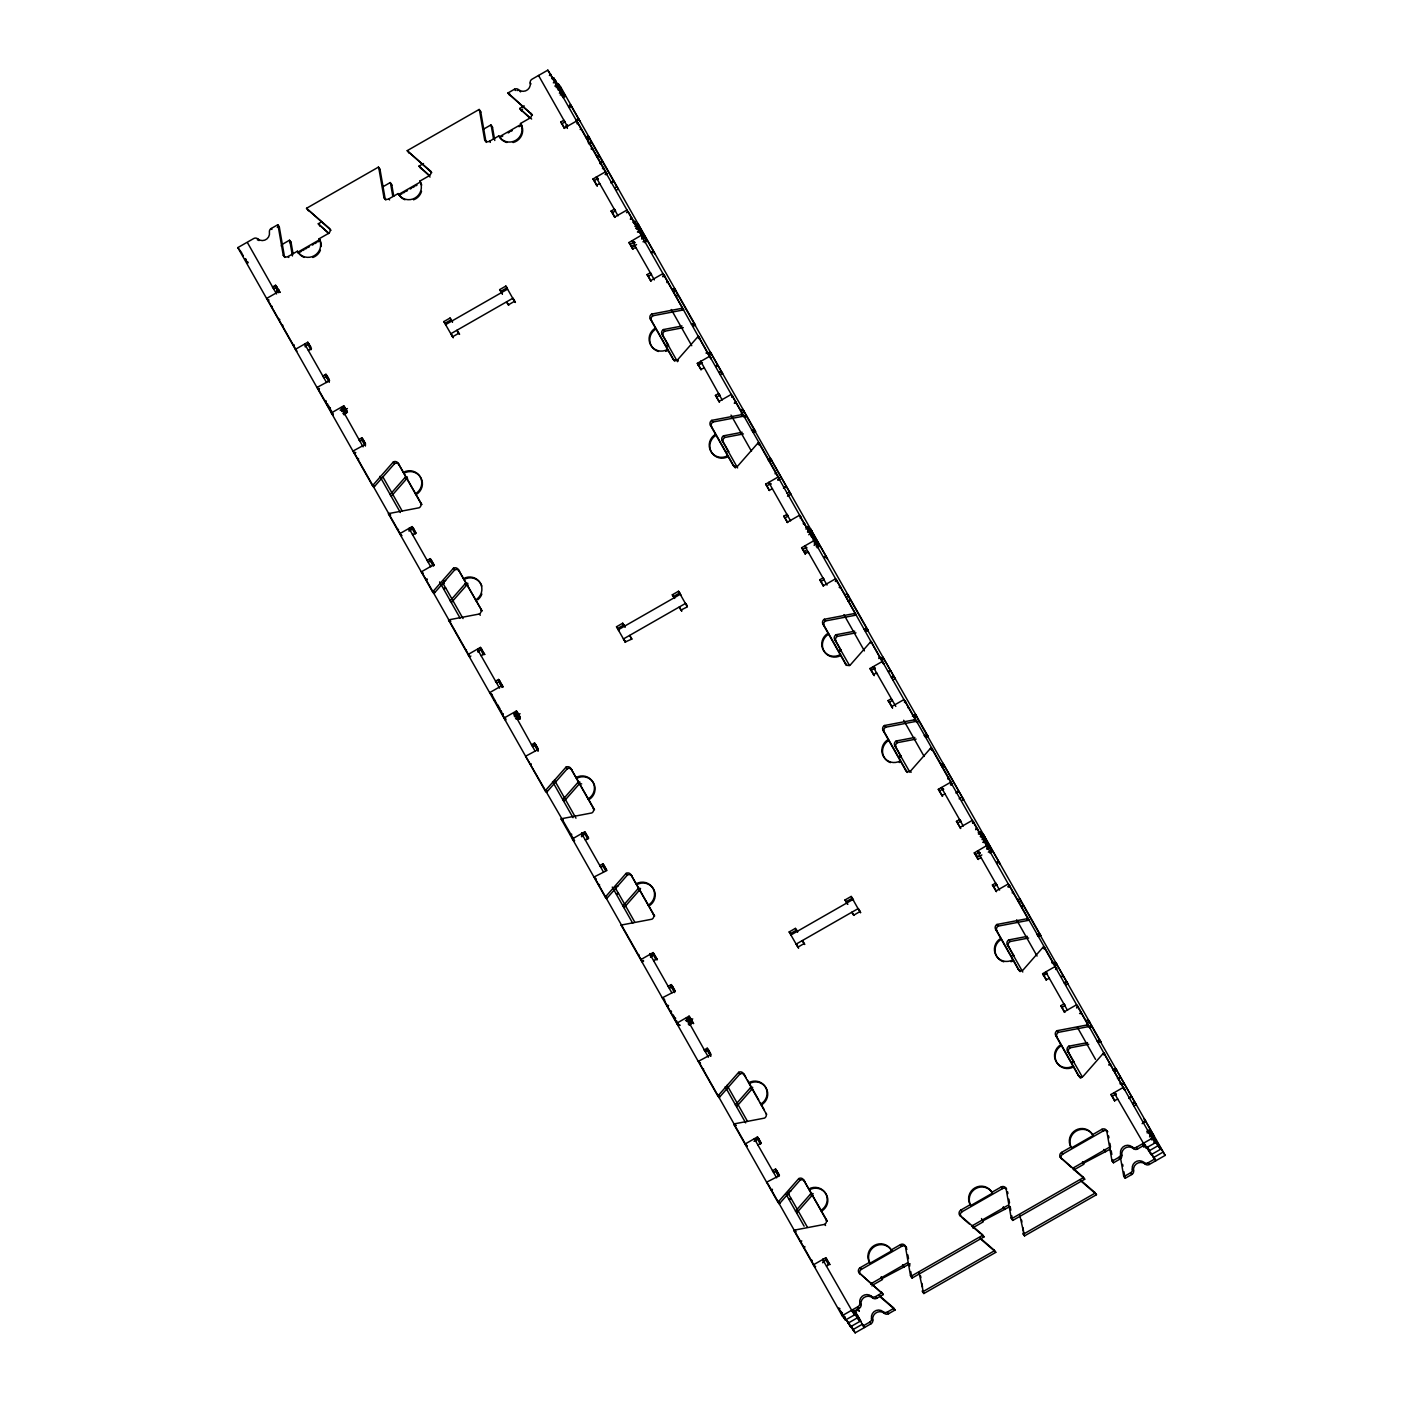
<?xml version="1.0" encoding="UTF-8"?>
<svg xmlns="http://www.w3.org/2000/svg" width="1403" height="1403" viewBox="0 0 1403 1403"><rect width="100%" height="100%" fill="white"/><g stroke="black" fill="none" stroke-linecap="round" stroke-linejoin="round"><path stroke-width="1.5" d="M399.399 464.919A3.578 3.507 -37.2 0 0 394.576 463.639L374.496 486.508A3.578 3.507 -37.2 0 1 373.689 487.157L372.426 485.491A3.578 3.507 -37.2 0 0 373.233 484.859L393.314 461.973A3.578 3.507 -37.2 0 1 398.154 463.253L421.847 504.589M390.016 494.61L405.081 477.441A3.578 3.507 -37.2 0 1 407.414 477.02M391.279 496.259L406.344 479.107A3.578 3.507 -37.2 0 1 407.607 478.669M459.518 571.161A3.578 3.507 -37.2 0 0 454.695 569.899L434.614 592.767A3.578 3.507 -37.2 0 1 433.79 593.399L432.545 591.75A3.578 3.507 -37.2 0 0 433.352 591.119L453.432 568.233A3.578 3.507 -37.2 0 1 458.255 569.513L481.966 610.849L458.255 569.513M450.135 600.87L465.2 583.701A3.578 3.507 -37.2 0 1 467.901 583.35M451.398 602.518L466.462 585.367A3.578 3.507 -37.2 0 1 468.076 584.893M674.843 361.255A3.578 3.507 -37.2 0 1 673.984 360.255L651.536 320.586A3.578 3.507 -37.2 0 1 652.921 315.763L682.717 310.063A3.578 3.507 -37.2 0 0 683.682 309.695L682.419 308.029A3.578 3.507 -37.2 0 1 681.455 308.414L651.658 314.097A3.578 3.507 -37.2 0 0 650.273 318.919L672.721 358.589A3.578 3.507 -37.2 0 0 677.544 359.869L697.642 337.001A3.578 3.507 -37.2 0 1 698.448 336.369L699.711 338.018A3.578 3.507 -37.2 0 0 698.904 338.649L697.642 337.001M698.098 365.341L700.606 362.483M708.147 353.889L709.392 352.469A3.578 3.507 -37.2 0 1 710.216 351.837L755.568 431.422A3.578 3.507 -37.2 0 1 754.604 431.791L752.745 432.142M709.409 355.555L710.655 354.117A3.578 3.507 -37.2 0 1 711.479 353.486M732.84 464.849L734.102 466.515L711.654 426.845A3.578 3.507 -37.2 0 1 713.022 422.005L742.836 416.323A3.578 3.507 -37.2 0 0 743.8 415.937L742.538 414.288A3.578 3.507 -37.2 0 1 741.573 414.674L711.777 420.356A3.578 3.507 -37.2 0 0 710.392 425.179L732.84 464.849A3.578 3.507 -37.2 0 0 737.662 466.129L757.76 443.26A3.578 3.507 -37.2 0 1 758.567 442.611L759.83 444.277A3.578 3.507 -37.2 0 0 759.005 444.909L757.76 443.26M768.265 460.149L769.51 458.728A3.578 3.507 -37.2 0 1 770.335 458.079L868.106 630.333A3.578 3.507 -37.2 0 1 867.142 630.719L865.283 631.069M769.51 461.815L770.773 460.377A3.578 3.507 -37.2 0 1 771.58 459.746M572.073 770.089A3.578 3.507 -37.2 0 0 567.233 768.809L547.152 791.695A3.578 3.507 -37.2 0 1 546.346 792.327L545.083 790.661A3.578 3.507 -37.2 0 0 545.89 790.029L565.988 767.16A3.578 3.507 -37.2 0 1 570.811 768.441L594.521 809.759M562.673 799.78L577.738 782.628A3.578 3.507 -37.2 0 1 580.088 782.19M563.936 801.446L579.001 784.277A3.578 3.507 -37.2 0 1 581.701 783.926M632.174 876.349A3.578 3.507 -37.2 0 0 627.351 875.069L607.271 897.938A3.578 3.507 -37.2 0 1 606.464 898.586L605.202 896.92A3.578 3.507 -37.2 0 0 606.008 896.289L626.089 873.403A3.578 3.507 -37.2 0 1 630.929 874.683L654.622 916.019M622.792 906.04L637.856 888.888A3.578 3.507 -37.2 0 1 640.557 888.52M624.054 907.688L639.119 890.537A3.578 3.507 -37.2 0 1 640.382 890.098M845.378 663.777L846.64 665.425L824.192 625.756A3.578 3.507 -37.2 0 1 825.578 620.933L855.392 615.251A3.578 3.507 -37.2 0 0 856.339 614.865L855.076 613.216A3.578 3.507 -37.2 0 1 854.129 613.585L824.315 619.267A3.578 3.507 -37.2 0 0 822.947 624.107L845.378 663.777A3.578 3.507 -37.2 0 0 850.218 665.057L870.298 642.171A3.578 3.507 -37.2 0 1 871.105 641.539L872.368 643.188M870.754 670.511L872.017 669.073M880.803 659.077L882.049 657.639A3.578 3.507 -37.2 0 1 882.873 657.007L928.225 736.593A3.578 3.507 -37.2 0 1 927.26 736.978L925.401 737.329M882.066 660.725L883.311 659.305A3.578 3.507 -37.2 0 1 884.136 658.673M907.355 772.457A3.578 3.507 -37.2 0 1 906.759 771.685L884.311 732.015A3.578 3.507 -37.2 0 1 885.696 727.192L915.493 721.493A3.578 3.507 -37.2 0 0 916.457 721.124L915.194 719.458A3.578 3.507 -37.2 0 1 914.247 719.844L884.434 725.526A3.578 3.507 -37.2 0 0 883.048 730.349L905.496 770.037A3.578 3.507 -37.2 0 0 910.337 771.299L930.417 748.43A3.578 3.507 -37.2 0 1 931.224 747.799L932.486 749.448A3.578 3.507 -37.2 0 0 931.855 749.904M940.922 765.336L942.167 763.898A3.578 3.507 -37.2 0 1 942.991 763.267L1040.763 935.503A3.578 3.507 -37.2 0 1 1039.798 935.889L1037.939 936.239M942.185 766.985L943.43 765.564A3.578 3.507 -37.2 0 1 944.254 764.916M744.73 1075.259A3.578 3.507 -37.2 0 0 739.907 1073.996L719.809 1096.865A3.578 3.507 -37.2 0 1 719.002 1097.497L717.74 1095.848A3.578 3.507 -37.2 0 0 718.564 1095.199L738.644 1072.33A3.578 3.507 -37.2 0 1 743.467 1073.611L746.133 1077.75M735.33 1104.95L750.395 1087.799A3.578 3.507 -37.2 0 1 752.745 1087.36M736.593 1106.616L751.657 1089.465A3.578 3.507 -37.2 0 1 752.587 1089.096M804.848 1181.519A3.578 3.507 -37.2 0 0 800.008 1180.239L779.928 1203.125A3.578 3.507 -37.2 0 1 779.121 1203.756L777.858 1202.09A3.578 3.507 -37.2 0 0 778.665 1201.459L798.763 1178.59A3.578 3.507 -37.2 0 1 803.586 1179.87L827.296 1221.189M795.448 1211.21L810.513 1194.058A3.578 3.507 -37.2 0 1 813.214 1193.69M796.711 1212.876L811.776 1195.707A3.578 3.507 -37.2 0 1 813.038 1195.268M1020.156 971.613A3.578 3.507 -37.2 0 1 1019.315 970.613L996.867 930.926A3.578 3.507 -37.2 0 1 998.235 926.103L1028.048 920.421A3.578 3.507 -37.2 0 0 1028.995 920.035L1027.75 918.386A3.578 3.507 -37.2 0 1 1026.786 918.772L996.972 924.454A3.578 3.507 -37.2 0 0 995.604 929.277L1018.052 968.947A3.578 3.507 -37.2 0 0 1022.875 970.227L1042.955 947.358A3.578 3.507 -37.2 0 1 1043.779 946.709L1045.025 948.375A3.578 3.507 -37.2 0 0 1044.218 949.007L1042.955 947.358M1043.429 975.681L1045.937 972.823M1053.46 964.247L1054.723 962.826A3.578 3.507 -37.2 0 1 1055.53 962.177L1100.881 1041.763A3.578 3.507 -37.2 0 1 1099.917 1042.148L1098.058 1042.499M1054.723 965.913L1055.985 964.475A3.578 3.507 -37.2 0 1 1056.792 963.843M1078.17 1075.207L1079.345 1076.75L1056.985 1037.185A3.578 3.507 -37.2 0 1 1058.353 1032.362L1088.167 1026.68A3.578 3.507 -37.2 0 0 1089.114 1026.294L1087.851 1024.646A3.578 3.507 -37.2 0 1 1086.904 1025.014L1057.09 1030.696A3.578 3.507 -37.2 0 0 1055.722 1035.537L1078.17 1075.207A3.578 3.507 -37.2 0 0 1082.993 1076.487L1103.074 1053.6A3.578 3.507 -37.2 0 1 1103.88 1052.969L1105.143 1054.635A3.578 3.507 -37.2 0 0 1104.336 1055.266L1103.074 1053.6M1113.579 1070.507L1114.841 1069.068A3.578 3.507 -37.2 0 1 1115.648 1068.437L1165.174 1155.388L1149.32 1164.455A3.578 3.507 -37.2 0 1 1145.251 1164.104A7.138 7.015 -37.2 0 0 1133.571 1170.786A3.578 3.507 -37.2 0 1 1131.8 1174.504L1125.259 1178.239L1123.996 1176.573A3.578 3.507 -37.2 0 1 1123.628 1175.626L1120.401 1157.159M1114.841 1072.155L1116.086 1070.735A3.578 3.507 -37.2 0 1 1116.911 1070.103M372.426 485.491L237.826 247.612L253.68 238.545A3.578 3.507 -37.2 0 1 257.749 238.896A7.138 7.015 -37.2 0 0 269.429 232.214A3.578 3.507 -37.2 0 1 271.2 228.496L277.636 224.831M331.038 230.302L306.52 208.293L378.442 167.115L379.704 168.781A3.578 3.507 -37.2 0 1 380.073 169.728L385.229 199.279A3.578 3.507 -37.2 0 0 385.825 200.05M431.738 172.657L407.221 150.647L479.142 109.469L480.405 111.135A3.578 3.507 -37.2 0 1 480.773 112.082L485.929 141.633A3.578 3.507 -37.2 0 0 486.525 142.404M507.921 93.001A3.578 3.507 -37.2 0 0 508.552 93.791L532.438 115.011L507.921 93.001L514.463 89.248A3.578 3.507 -37.2 0 1 518.531 89.617A7.138 7.015 -37.2 0 0 530.229 82.917A3.578 3.507 -37.2 0 1 532 79.217L547.836 70.15L558.868 87.793L557.71 88.459M277.285 227.409L278.899 226.479M509.99 94.194L509.184 94.65A3.578 3.507 -37.2 0 0 509.798 95.457M549.38 75.481L551.116 74.482M551.835 78.691L553.571 77.709L563.971 94.51L561.656 95.842M553.326 82.847L556.237 81.199M247.577 262.957L247.717 261.87M554.816 86.074L558.482 84.145L560.849 87.284L695.45 325.163A3.578 3.507 -37.2 0 1 694.485 325.531L692.626 325.899M556.167 86.74L557.92 85.758L557.149 84.741L558.868 87.793M281.301 246.086A3.578 3.507 -37.2 0 1 282.968 243.964L289.509 240.229L290.772 241.895A3.578 3.507 -37.2 0 1 291.14 242.842L293.069 253.925M328.653 233.547L318.288 223.761L321.287 222.042M382.721 186.88L390.209 182.583L391.472 184.249A3.578 3.507 -37.2 0 1 391.823 185.196L393.769 196.28M429.353 175.901L418.988 166.115L423.478 163.537M483.421 129.234L490.91 124.937L492.172 126.603A3.578 3.507 -37.2 0 1 492.523 127.55L494.785 140.475M530.053 118.255L519.689 108.469L524.178 105.891M556.289 87.688L558.026 86.688M289.544 242.596L290.772 241.895M522.582 109.188L520.951 110.118A3.578 3.507 -37.2 0 0 521.565 110.925M559.113 88.266L560.849 87.284M557.903 89.792L559.639 88.81L560.481 89.915L559.323 90.581M559.341 93.107L562.252 91.458L562.813 92.195L560.499 93.527M560.235 95.053L563.129 93.405M562.796 96.246L564.55 95.246L565.374 96.351L563.059 97.684M284.897 257.451A3.578 3.507 -37.2 0 1 284.528 256.924L279.372 227.374A3.578 3.507 -37.2 0 0 279.004 226.427L277.741 224.761A3.578 3.507 -37.2 0 1 278.11 225.708L283.266 255.258A3.578 3.507 -37.2 0 0 288.106 256.539L297.401 251.225A12.504 12.276 -37.2 0 0 314.29 255.697A12.504 12.276 -37.2 0 0 319.095 238.791L328.407 233.477A3.578 3.507 -37.2 0 0 329.775 228.654L307.152 209.082A3.578 3.507 -37.2 0 1 306.52 208.293M378.442 167.115A3.578 3.507 -37.2 0 1 378.81 168.062L383.966 197.613A3.578 3.507 -37.2 0 0 388.806 198.893L398.101 193.579A12.504 12.276 -37.2 0 0 414.99 198.051A12.504 12.276 -37.2 0 0 419.795 181.145L429.108 175.831A3.578 3.507 -37.2 0 0 430.475 171.008L407.852 151.436A3.578 3.507 -37.2 0 1 407.221 150.647M479.142 109.469A3.578 3.507 -37.2 0 1 479.51 110.416L484.666 139.967A3.578 3.507 -37.2 0 0 489.489 141.247L498.802 135.933A12.504 12.276 -37.2 0 0 515.69 140.405A12.504 12.276 -37.2 0 0 520.495 123.499L529.79 118.185A3.578 3.507 -37.2 0 0 531.176 113.362M297.401 251.225L298.032 252.049L319.726 239.632L319.095 238.791M398.101 193.579L398.733 194.403L420.426 181.987L419.795 181.145M498.802 135.933L499.433 136.757L521.127 124.341L520.495 123.499M298.085 253.206L301.382 251.33M302.732 250.541L304.083 249.769M305.451 248.997L306.801 248.226M308.151 247.437L309.519 246.665M312.22 245.104L313.588 244.332M314.938 243.561L316.289 242.789M317.657 242L319.007 241.228M400.714 194.456L402.065 193.684M403.433 192.895L404.783 192.123M406.133 191.352L407.501 190.58M410.202 189.019L411.57 188.248M412.92 187.458L414.271 186.687M415.639 185.915L416.989 185.143M501.415 136.81L502.765 136.038M508.202 132.934L509.552 132.145M510.902 131.373L512.27 130.602M519.04 126.708L521.758 125.165M569.144 106.593C570.144 102.735 572.214 105.523 569.776 107.417M568.776 107.294L571.109 105.962L571.74 106.786M276.812 286.931L275.549 285.265L272.463 287.036L273.725 288.702L276.812 286.931L279.846 292.262M560.762 122.008L563.866 120.237L565.111 121.886L562.024 123.657L560.762 122.008L564.444 128.427M275.865 291.806L279.144 289.93M567.408 128.445L565.9 125.779L567.443 124.885M575.967 120.009L578.299 118.676L579.948 121.412M279.881 292.508L279.004 291.368L266.605 298.471L268.867 300.347M564.216 128.111L576.615 121.009L578.299 123.218L577.124 123.885M577.194 120.5L578.93 119.501L570.898 105.593M278.688 292.455L278.232 291.649L279.828 291.912M268.639 299.681L267.868 300.137L296.647 350.996M577.089 123.113L577.878 122.675L607.061 174.077L605.903 174.744M580.158 129.444L581.333 128.778L581.158 129.655M272.322 306.45L271.323 306.24M585.63 137.266L587.945 135.933L589.628 138.143L587.313 139.476M586.051 137.81L588.366 136.477M279.39 319.13L279.811 319.674M588.225 142.334L588.646 142.878M588.506 143.702L591.82 142.58L589.506 143.913M282.845 325.233L282.687 326.11M591.101 148.771L592.68 148.648L591.522 149.314M596.556 156.592L599.309 155.803L596.976 157.136M600.01 162.695L602.764 161.906L599.853 163.572M293.771 344.559L294.192 345.103M602.606 167.764L603.623 167.974L602.448 168.641M310.782 346.944L307.783 342.244L295.384 349.329L296.752 351.136M597.064 185.897L592.995 178.97L605.394 171.867L607.061 174.077M305.17 346.103L309.046 343.893M592.995 178.97L594.241 180.636L598.116 178.409M605.096 174.428L606.64 173.534M305.205 346.892L306.363 346.225L305.293 344.314M618.039 215.834L596.082 177.199L598.344 179.075M311.484 348.646L308.379 350.417M596.433 185.073L599.783 183.618M610.954 182.022L613.69 181.233L610.796 182.899M614.988 187.792L616.724 186.792L618.407 189.002L616.671 190.001M327.18 375.934L325.917 374.285L322.813 376.057L324.075 377.705L327.18 375.934L328.898 378.985M611.112 211.011L614.216 209.24L615.479 210.906L612.374 212.677L611.112 211.011L614.812 217.43M329.6 380.687L316.973 387.474L319.235 389.35M614.567 217.114L626.966 210.029L628.07 212.572M319.393 388.473L318.235 389.14L333.037 415.13L331.354 412.92L343.753 405.818L347.172 411.289M626.492 212.677L628.228 211.678L643.03 237.668L641.364 235.458M452.959 337.457L443.839 321.585L450.047 318.043L452.503 321.796M502.327 293.928L499.643 289.649L505.852 286.089L507.22 287.948M443.839 321.585L445.102 323.234L451.31 319.691M499.643 289.649L500.906 291.298L507.114 287.755M630.526 218.447L632.104 218.342L630.368 219.342M445.575 324.637L507.57 289.141M632.858 222.358L634.612 221.358L635.454 222.463L633.7 223.463M634.945 226.199L637.26 224.866L638.102 225.971M635.436 226.514L637.172 225.515M636.366 226.97L638.733 225.497L639.365 226.321L635.647 228.443M636.664 229.25L638.996 227.917M452.485 336.843L458.676 333.3L459.465 334.335M508.78 305.223L506.553 301.855L508.289 304.907L514.48 301.347L515.269 302.382M330.336 407.799L329.161 408.466L330.161 408.694M637.418 232.004L639.172 231.004L638.418 232.232M632.735 249.068L628.965 242.544L642.346 234.669M340.175 410.237L345.015 407.466M628.965 242.544L630.21 244.21L633.893 242.105L634.77 243.052L634.244 242.105M642.03 237.44L643.24 236.616L644.082 237.721L641.75 239.054M341.139 410.535L343.472 409.202L345.875 413.148M654.377 279.898L632.051 240.772L633.735 242.982L634.893 242.316M641.855 238.405L644.17 237.072M341.63 410.869L343.384 409.869L342.086 407.572M342.104 411.588L347.418 408.536M636.559 244.613L633.454 246.384L632.613 245.279M342.876 413.587L345.191 412.254M642.995 241.79L645.906 240.123L646.73 241.228L644.415 242.561M347.453 412.236L344.103 413.692L344.822 414.622M632.42 248.647L636.068 247.612M343.717 414.692L346.032 413.359L342.806 407.642M651.378 251.926L653.114 250.927L654.763 253.645L653.114 250.927M651.43 253.084L653.745 251.751L637.734 223.621L639.365 226.321M363.149 439.507L361.886 437.859L358.782 439.63L360.045 441.296L363.149 439.507L364.008 441.033M647.081 274.602L650.185 272.813L651.448 274.479L648.344 276.251L647.081 274.602L651.01 281.319L648.344 276.251M365.569 444.277L352.942 451.064L354.626 453.274L355.783 452.608M650.536 280.705L662.935 273.603L664.619 275.812L662.882 276.812M354.977 452.275L354.205 452.713L399.224 532.105M662.654 276.145L664.198 275.251L710.795 358.8M358.239 458.483L358.659 459.044M667.074 281.687L668.074 281.915L666.916 282.582M672.546 289.509L674.282 288.509L675.965 290.719L674.212 291.719M675.983 295.612L678.158 295.174L676.404 296.173M706.34 352.469L707.936 352.363L706.183 353.363M398.505 529.492L397.505 529.264M413.201 528.054L412.096 526.616L399.697 533.719L401.959 535.595M700.991 369.761L697.309 363.342L709.708 356.257L711.391 358.466M408.711 530.93L413.359 528.265L415.954 532.842M697.309 363.342L698.571 365.008L702.447 362.798M410.097 530.93L409.395 528.3M416.025 533.333L412.464 534.49L413.008 535.209M700.763 369.463L704.096 367.989M715.846 366.06L718.003 365.622L716.267 366.621M719.301 372.163L721.037 371.164L722.72 373.373L720.405 374.706M719.914 372.602L721.458 371.725L674.282 288.509M431.405 560.218L430.23 558.657L427.126 560.428L428.389 562.094L431.493 560.306L434.299 565.269M715.425 395.4L718.529 393.612L719.792 395.278L716.687 397.049L715.425 395.4L719.195 401.907M434.228 565.479L433.685 564.76L421.286 571.863L422.969 574.073M718.88 401.504L731.279 394.401L732.962 396.611L731.805 397.277M423.32 573.073L422.549 573.511L469.724 656.727L470.882 656.06M731.77 396.505L732.541 396.049L779.735 479.265L777.981 480.264M427.161 578.948L426.003 579.614L427.003 579.842M734.26 403.152L735.996 402.152L735.26 403.38M740.889 410.307L742.625 409.308L744.309 411.517L741.205 413.306M443.892 581.123L445.68 580.544M741.503 410.763L743.046 409.869M441.279 584.998L444.383 583.21M443.629 588.558L445.803 588.103L463.043 618.565M744.344 416.41L746.501 415.972L744.169 417.305M444.049 589.102L445.803 588.103M466.427 649.729L466.27 650.624M775.28 472.934L776.28 473.162L775.105 473.828M484.736 654.412L480.44 647.414L468.041 654.517L469.724 656.727M769.335 490.559L765.652 484.158L778.051 477.055L779.735 479.265M477.827 651.29L481.703 649.063M765.652 484.158L766.915 485.806L770.791 483.597M777.753 479.598L779.314 478.704M477.862 652.062L479.019 651.395L477.949 649.484M790.591 520.864L768.756 482.369L771.001 484.245M484.684 654.552L483.895 653.517L481.282 655.902M769.107 490.261L772.439 488.788M783.611 487.192L786.364 486.42L783.453 488.086M787.065 493.295L789.38 491.962L791.064 494.172L787.521 496.206M499.836 681.104L498.574 679.455L495.469 681.227L496.732 682.893L499.836 681.104L503.081 686.839M783.768 516.199L786.873 514.41L788.135 516.076L785.031 517.847L783.768 516.199L787.469 522.6M502.976 686.804L502.028 685.558L489.629 692.661L491.892 694.538M787.223 522.302L799.622 515.199L801.306 517.409L800.148 518.075M491.471 693.976L502.888 715.337M800.306 517.181L815.704 542.838L814.021 540.629L801.622 547.731L805.304 554.15M625.37 642.328L616.513 626.755L622.704 623.213L625.054 626.773M674.422 598.38L672.3 594.819L678.508 591.259L681.174 595.398M616.513 626.755L617.776 628.421L623.967 624.861M672.3 594.819L673.563 596.468L679.771 592.925M803.182 523.617L804.761 523.512L803.603 524.178M618.232 629.807L680.227 594.311M495.347 700.641L494.347 700.413M806.111 527.212L807.269 526.546L808.11 527.651L805.778 528.984M807.602 531.369L809.917 530.036L810.759 531.141M807.514 532.035L809.829 530.702M808.444 532.474L811.39 530.667L812.021 531.491L810.285 532.491M808.742 534.753L811.653 533.087M625.142 642.013L631.806 639.084M681.77 610.971L679.21 607.025L680.946 610.077L687.382 606.833M502.414 713.303L502.835 713.864M811.25 536.507L811.671 537.068M813.266 540.856L815.02 539.857M516.97 711.707L516.427 710.988L504.01 718.09L505.694 720.3L503.326 716.109M514.287 716.039L516.041 715.039L515.199 713.934L514.042 714.601L517.672 712.654L519.829 716.459M814.161 542.803L815.897 541.804L816.739 542.908L814.406 544.241M801.622 547.731L802.884 549.38L805.971 547.608M514.392 715.372L516.129 714.39L518.11 718.88M827.033 585.069L804.726 545.96L806.988 547.836M814.512 543.575L816.827 542.242M514.761 716.758L520.075 713.724M814.126 545.381L817.668 543.364L814.178 538.752M515.532 718.757L517.865 717.442M816.23 546.626L818.563 545.293L819.405 546.398L817.072 547.731M520.11 717.407L517.005 719.178M805.076 553.834L808.181 552.063L808.794 552.887M824.035 557.096L825.788 556.097L827.419 558.832L825.788 556.097M824.666 557.92L826.402 556.921L810.39 528.808L811.899 531.281M535.806 744.695L534.543 743.029L531.456 744.8L532.702 746.466L535.806 744.695L537.963 748.5M819.755 579.772L822.842 578.001L824.105 579.649L821.001 581.421L819.755 579.772L823.438 586.191M538.243 749.448L525.599 756.235L574.616 840.765M823.193 585.875L835.609 578.773L837.275 580.982L836.118 581.649M835.311 581.316L836.854 580.439L883.469 663.97M530.895 763.67L531.316 764.214M839.152 587.208L840.73 587.085L839.573 587.752M845.202 594.697L846.938 593.697L848.622 595.907L846.886 596.906M848.078 601.133L850.393 599.8L849.078 601.343M570.758 834.101L570.583 834.995L571.758 834.329M879.015 657.639L880.593 657.533L878.839 658.533M588.611 838.029L584.77 831.786L572.371 838.889L574.037 841.099M874.122 675.562L869.965 668.529L882.364 661.427L884.048 663.637M581.368 836.1L586.016 833.452M869.965 668.529L871.228 670.178L875.104 667.968M581.596 836.767L583.35 835.767L581.614 832.716M895.798 706.41L873.069 666.758L875.332 668.635M588.523 838.31L585.349 839.976M873.42 674.633L876.524 672.861L877.454 674.106M888.502 671.248L890.677 670.792L888.923 671.791M891.379 677.684L893.711 676.351L895.377 678.561L893.062 679.894M891.799 678.228L894.132 676.895L846.938 593.697M604.149 865.493L602.887 863.827L599.8 865.598L601.045 867.264L604.149 865.493L606.745 870.07M888.099 700.571L891.186 698.799L892.448 700.448L889.344 702.219L888.099 700.571L892.413 707.813M606.815 870.561L593.943 877.033L596.205 878.909M891.554 706.674L903.953 699.571L905.619 701.781L904.461 702.447M904.426 701.675L905.198 701.237L952.391 784.435L951.234 785.101M599.239 884.469L599.66 885.012M908.074 707.673L908.495 708.217M912.388 716.161L915.282 714.495L916.966 716.705L915.23 717.705M615.005 887.187L618.337 885.714M913.388 716.372L915.703 715.039M614.532 889.835L616.268 888.836M616.303 893.729L618.46 893.29L634.612 921.841M917.001 721.598L919.158 721.142L916.843 722.475M616.724 894.272L618.46 893.29M639.102 954.899L638.926 955.794M947.937 778.121L948.937 778.332L947.779 778.998M657.393 959.582L653.114 952.584L640.715 959.687L642.381 961.897L643.556 961.23M942.307 796.15L938.309 789.328L950.708 782.225L952.391 784.435M641.96 961.336L643.521 960.459M650.501 956.46L654.359 954.25M938.309 789.328L939.572 790.976L943.447 788.767M950.41 784.768L951.971 783.891M650.518 957.232L651.693 956.565L649.957 953.514M963.247 826.051L941.413 787.557L943.675 789.433M657.27 959.617L656.569 958.687L653.693 960.774M941.764 795.431L945.096 793.958M956.267 792.379L959.021 791.59L956.109 793.256M959.143 798.816L962.055 797.15L963.721 799.359L961.984 800.359M672.493 986.291L671.23 984.625L668.144 986.397L669.389 988.063L672.721 986.677M956.443 821.369L959.529 819.598L960.792 821.246L957.705 823.017L956.443 821.369L960.687 828.507L957.705 823.017M675.089 991.255L662.286 997.831L664.548 999.708M959.898 827.472L972.297 820.369L973.963 822.579L972.805 823.245M664.128 999.164L665.688 1003.092M972.384 822.702L973.559 822.035L988.361 848.008L986.677 845.799M798.202 947.709L789.17 931.943L795.361 928.383L797.606 931.767M847.552 904.181L844.974 899.989L851.165 896.447L853.515 900.007M789.17 931.943L790.433 933.591L796.623 930.049M844.974 899.989L846.219 901.655L852.428 898.095M667.582 1005.267L667.425 1006.144L668.582 1005.477M975.839 828.805L977.417 828.682L975.681 829.682M790.889 934.994L852.901 899.498M978.189 832.716L979.925 831.716L980.767 832.821L978.435 834.154M980.259 836.539L982.591 835.223L983.433 836.328L981.679 837.31M980.75 836.872L982.486 835.872M982.31 836.837L984.678 836.679L982.942 837.661M981.995 839.59L984.31 838.275M797.798 947.2L804.007 943.64L804.638 944.482M854.006 915.387L851.867 912.196L853.603 915.247L859.793 911.704L860.513 912.634M675.65 1018.157L674.492 1018.824L675.492 1019.034M982.749 842.361L984.485 841.362L983.749 842.572M690.977 1018.964L689.083 1016.158L676.684 1023.261L678.351 1025.47L679.701 1025.26M977.961 859.32L974.278 852.901L987.677 845.027M685.488 1020.595L690.346 1017.824M974.278 852.901L975.541 854.567L979.224 852.445M986.783 848.131L988.554 846.974L989.396 848.078L987.081 849.411M686.488 1020.823L688.785 1019.56L691.205 1023.506M999.585 890.098L977.382 851.13L979.066 853.34L980.223 852.673M987.168 848.762L989.501 847.43M678.929 1024.927L679.981 1025.207M686.961 1021.209L688.698 1020.209L687.4 1017.929L688.785 1019.56M687.417 1021.928L692.731 1018.894M981.872 854.953L978.768 856.742L977.944 855.637M688.189 1023.944L690.522 1022.612M988.308 852.147L991.22 850.481L992.061 851.586L989.729 852.919M693.485 1023.506L692.538 1022.261L689.434 1024.05L690.066 1024.874M977.733 859.004L981.381 857.952M689.031 1025.049L690.785 1024.05M996.691 862.266L998.445 861.267L1000.093 864.002L998.445 861.267M996.744 863.441L999.076 862.108L984.047 835.837M708.462 1049.865L707.2 1048.216L704.113 1049.988L705.376 1051.636L708.462 1049.865L709.111 1051.005M992.412 884.942L995.516 883.171L996.761 884.837L993.675 886.608L992.412 884.942L996.253 891.571M710.9 1054.618L698.256 1061.405L700.518 1063.281M995.867 891.045L1008.266 883.96L1009.95 886.17L1008.196 887.152M700.29 1062.632L699.518 1063.071L744.327 1142.077M1007.968 886.503L1009.529 885.609L1056.705 968.807L1055.547 969.473M703.552 1068.84L703.394 1069.717M1012.387 892.045L1013.387 892.273L1012.229 892.939M1017.859 899.867L1019.595 898.867L1021.279 901.077L1019.543 902.076M1021.314 905.97L1023.471 905.531L1021.735 906.531M1051.671 962.826L1052.829 962.16L1052.671 963.037M758.286 1138.096L757.427 1136.956L745.028 1144.059L747.29 1145.935M1046.305 980.118L1042.622 973.7L1055.021 966.597L1056.705 968.807M754.025 1141.288L758.69 1138.622L761.057 1142.814M1042.622 973.7L1043.885 975.366L1046.989 973.577M755.428 1141.288L754.709 1138.657M761.11 1143.375L757.778 1144.848L758.321 1145.567M1046.077 979.803L1049.409 978.347M1061.159 976.418L1063.334 975.962L1061.58 976.962M1064.035 982.854L1066.368 981.521L1068.051 983.731L1066.298 984.731M1065.228 982.959L1066.789 982.065L1019.595 898.867M776.806 1170.663L775.561 1169.015L772.457 1170.786L773.719 1172.434L776.806 1170.663L779.402 1175.24M1060.756 1005.741L1063.86 1003.969L1065.105 1005.635L1062.018 1007.407L1060.756 1005.741L1064.526 1012.264M779.402 1175.626L766.599 1182.203L768.178 1184.272M1064.211 1011.844L1076.61 1004.758L1078.293 1006.968L1076.539 1007.95M1077.083 1006.845L1077.872 1006.407L1124.469 1089.938M772.474 1189.306L771.317 1189.972L772.316 1190.182M1079.573 1013.51L1081.327 1012.51L1080.573 1013.738M1086.203 1020.665L1087.939 1019.665L1089.622 1021.875L1087.886 1022.875M789.223 1191.463L791.011 1190.884M1086.816 1021.103L1088.36 1020.227M787.188 1195.005L788.924 1194.006L788.293 1193.181M788.96 1198.899L791.117 1198.46L807.391 1227.204M1089.657 1026.768L1091.815 1026.33L1089.5 1027.662M789.38 1199.46L791.117 1198.46M1109.072 1064.298L1110.667 1064.175L1108.914 1065.175M801.814 1240.971L800.236 1241.094M804.848 1246.53L803.691 1247.197L804.691 1247.407M1113.105 1070.068L1113.526 1070.612M1117.419 1078.556L1120.313 1076.89L1118.998 1078.433M811.758 1260.087L812.179 1260.631M1120.015 1083.625L1121.593 1083.502L1120.436 1084.168M1121.453 1084.326L1124.189 1083.537L1121.874 1084.87M829.839 1264.384L825.771 1257.754L813.372 1264.857L815.634 1266.734M1114.666 1100.917L1110.966 1094.498L1123.365 1087.395L1125.048 1089.605M823.158 1261.63L827.033 1259.42M1110.966 1094.498L1112.228 1096.164L1116.104 1093.937M822.596 1262.753L824.35 1261.753L822.842 1259.07M1151.302 1138.429L1153.634 1137.096L1156.774 1142.007L1146.128 1147.917L1114.07 1092.727L1116.332 1094.603M829.857 1264.699L829.226 1263.857L826.507 1266.155M1114.42 1100.601L1117.753 1099.145M1128.924 1097.549L1131.677 1096.76L1128.766 1098.426M1132.958 1103.319L1134.711 1102.32L1136.395 1104.529L1134.062 1105.862M1132.8 1104.196L1135.132 1102.863L1087.939 1019.665M858.811 1272.521L883.311 1294.531A3.578 3.507 -37.2 0 0 882.697 1293.741L858.811 1272.521A3.578 3.507 -37.2 0 1 860.179 1267.698L869.474 1262.367A12.504 12.276 -37.2 0 1 874.279 1245.478A12.504 12.276 -37.2 0 1 891.186 1249.95L891.817 1250.774L870.106 1263.191L869.474 1262.367M891.186 1249.95L900.48 1244.619A3.578 3.507 -37.2 0 1 905.303 1245.899L906.899 1249.407M960.143 1215.699L959.512 1214.875A3.578 3.507 -37.2 0 1 960.88 1210.052L970.175 1204.721A12.504 12.276 -37.2 0 1 974.98 1187.832A12.504 12.276 -37.2 0 1 991.886 1192.304L992.517 1193.129L970.806 1205.545L970.175 1204.721M991.886 1192.304L1001.181 1186.973A3.578 3.507 -37.2 0 1 1006.004 1188.253L1006.635 1189.078A3.578 3.507 -37.2 0 0 1002.443 1188.639L962.142 1211.701A3.578 3.507 -37.2 0 0 960.774 1216.524L960.371 1216.015M1071.366 1167.436L1060.212 1157.229A3.578 3.507 -37.2 0 1 1061.58 1152.407L1070.875 1147.075A12.504 12.276 -37.2 0 1 1075.68 1130.187A12.504 12.276 -37.2 0 1 1092.586 1134.659L1093.2 1135.483L1071.506 1147.9L1070.875 1147.075M1092.586 1134.659L1101.881 1129.327A3.578 3.507 -37.2 0 1 1106.704 1130.608L1107.651 1131.853M860.074 1274.17A3.578 3.507 -37.2 0 1 861.442 1269.347L901.743 1246.285A3.578 3.507 -37.2 0 1 906.566 1247.548M1061.457 1158.878A3.578 3.507 -37.2 0 1 1062.843 1154.055L1103.144 1130.993A3.578 3.507 -37.2 0 1 1107.598 1131.747M1142.884 1121.997L1145.199 1120.681L1145.83 1121.506L1142.112 1123.628M870.719 1284.324A3.578 3.507 -37.2 0 1 871.947 1283.166L907.197 1262.981M971.613 1226.38A3.578 3.507 -37.2 0 1 972.647 1225.52L1007.898 1205.335M1072.558 1168.471A3.578 3.507 -37.2 0 1 1073.348 1167.875L1108.598 1147.689M881.102 1277.046A12.504 12.276 -37.2 0 0 881.873 1278.659L910.021 1263.752M981.521 1218.541A12.504 12.276 -37.2 0 0 982.574 1221.013L1009.546 1206.773M1082.502 1161.754A12.504 12.276 -37.2 0 0 1083.274 1163.368L1110.247 1149.127M871.964 1285.972A3.578 3.507 -37.2 0 1 873.21 1284.815L882.505 1279.501A12.504 12.276 -37.2 0 1 881.452 1277.028M972.875 1228.046A3.578 3.507 -37.2 0 1 973.892 1227.169L983.205 1221.855A12.504 12.276 -37.2 0 1 982.433 1220.224M1074.067 1169.909A3.578 3.507 -37.2 0 1 1074.593 1169.523L1083.905 1164.209A12.504 12.276 -37.2 0 1 1083.134 1162.578M1146.777 1131.379L1148.531 1130.38L1151.863 1135.553M838.889 1308.333L839.941 1308.613M1147.04 1132.817L1149.373 1131.484M1148.391 1133.501L1150.144 1132.502L1150.986 1133.606L1149.811 1134.273M1150.074 1134.711L1152.389 1133.396L1153.02 1134.22M1149.706 1135.43C1151.214 1129.117 1155.406 1139.061 1153.336 1134.781L1144.182 1118.77L1145.83 1121.506M842.449 1312.682L841.484 1312.506L842.484 1313.734M1149.548 1136.886L1153.336 1134.781M803.586 1179.87L826.034 1219.54A3.578 3.507 -37.2 0 1 824.648 1224.363L794.852 1230.045A3.578 3.507 -37.2 0 0 793.888 1230.431L842.151 1315.716L857.987 1306.649A3.578 3.507 -37.2 0 0 859.758 1302.949A7.138 7.015 -37.2 0 1 871.438 1296.249A3.578 3.507 -37.2 0 0 875.525 1296.618L881.943 1292.935M982.135 1234.43L984.012 1236.885L912.09 1278.063L910.828 1276.397L982.749 1235.236A3.578 3.507 -37.2 0 0 982.135 1234.43L959.512 1214.875M1082.835 1176.784L1084.712 1179.239L1012.791 1220.417L1011.528 1218.751L1083.449 1177.591A3.578 3.507 -37.2 0 0 1082.835 1176.784L1060.212 1157.229M1144.111 1145.251L1137.57 1148.987A3.578 3.507 -37.2 0 1 1133.501 1148.636A7.138 7.015 -37.2 0 0 1121.804 1155.318A3.578 3.507 -37.2 0 1 1120.032 1159.036L1113.491 1162.771L1112.228 1161.105L1118.77 1157.37A3.578 3.507 -37.2 0 0 1120.541 1153.669A7.138 7.015 -37.2 0 1 1132.239 1146.97A3.578 3.507 -37.2 0 0 1136.307 1147.338L1152.144 1138.271L1155.441 1142.586L1148.531 1130.38M1151.565 1139.867L1154.476 1138.201M883.206 1294.601L876.787 1298.284A3.578 3.507 -37.2 0 1 872.701 1297.915A7.138 7.015 -37.2 0 0 861.021 1304.615A3.578 3.507 -37.2 0 1 859.25 1308.315L852.708 1312.051L822.667 1259.543L824.35 1261.753M1153.301 1139.955L1155.037 1138.955L1165.174 1155.388M879.05 1295.32L893.202 1307.543A3.578 3.507 -37.2 0 1 893.816 1308.35L887.275 1312.086A3.578 3.507 -37.2 0 1 883.206 1311.735A7.138 7.015 -37.2 0 0 871.509 1318.417A3.578 3.507 -37.2 0 1 869.737 1322.135L863.213 1325.87L855.146 1311.63L858.25 1309.858L859.197 1311.103M1142.796 1145.444L1143.445 1146.584L1145.585 1145.374M853.427 1313.19L855.181 1312.191L854.339 1311.086M1154.143 1141.06L1155.879 1140.06M853.761 1314.383L856.058 1314.137L853.743 1315.47M1153.88 1142.586L1156.774 1142.007M856.602 1313.173L855.146 1311.63M842.151 1315.716L845.43 1320.048L854.743 1314.734L852.796 1311.296M1148.04 1146.988L1148.303 1148.426M847.886 1323.275L857.18 1317.943L859.846 1321.433L850.534 1326.764L844.325 1316.979M1148.583 1151.144L1157.878 1145.813L1160.544 1149.303L1151.232 1154.634L1146.321 1147.128M850.2 1325.133L852.778 1329.711L862.091 1324.397L864.458 1327.519L862.67 1324.344M1150.565 1152.442L1153.494 1157.58L1162.789 1152.266M993.885 1249.898L995.779 1252.353L923.858 1293.531L922.595 1291.865L994.517 1250.704A3.578 3.507 -37.2 0 0 993.885 1249.898L979.75 1237.674M1094.586 1192.252L1096.48 1194.707L1024.558 1235.885L1023.296 1234.219L1095.217 1193.059A3.578 3.507 -37.2 0 0 1094.586 1192.252L1080.45 1180.028M1123.996 1176.573L1130.537 1172.838A3.578 3.507 -37.2 0 0 1132.309 1169.137A7.138 7.015 -37.2 0 1 1143.989 1162.438A3.578 3.507 -37.2 0 0 1148.075 1162.806L1154.599 1159.053L1151.582 1153.722M852.778 1329.711L855.164 1332.85L871 1323.783A3.578 3.507 -37.2 0 0 872.771 1320.083A7.138 7.015 -37.2 0 1 884.469 1313.383A3.578 3.507 -37.2 0 0 888.537 1313.752L895.079 1309.999L893.202 1307.543M677.474 361.676L662.041 334.388A3.578 3.507 -37.2 0 1 663.409 329.565L682.051 326.022M691.363 324.233L693.222 323.883A3.578 3.507 -37.2 0 0 694.187 323.497L695.45 325.163M666.969 346.225A12.504 12.276 -37.2 0 1 668.477 345.208L663.303 336.054A3.578 3.507 -37.2 0 1 664.671 331.231L683.314 327.671M737.592 467.918L722.159 440.647A3.578 3.507 -37.2 0 1 723.527 435.824L742.169 432.264M751.482 430.493L753.341 430.142A3.578 3.507 -37.2 0 0 754.305 429.756L755.568 431.422M727.824 451.941A12.504 12.276 -37.2 0 1 728.595 451.468L723.422 442.313A3.578 3.507 -37.2 0 1 724.79 437.473L743.415 433.93M432.545 591.75L388.456 513.814A3.578 3.507 -37.2 0 1 389.403 513.445L419.216 507.763A3.578 3.507 -37.2 0 0 420.584 502.923L398.154 463.253M409.886 529.141L413.604 528.44M545.083 790.661L448.574 620.073A3.578 3.507 -37.2 0 1 449.521 619.705L479.335 614.005A3.578 3.507 -37.2 0 0 480.703 609.183M849.569 665.583L834.697 639.575A3.578 3.507 -37.2 0 1 836.083 634.735L854.708 631.192M864.02 629.421L865.879 629.053A3.578 3.507 -37.2 0 0 866.844 628.684L868.106 630.333M839.625 651.395A12.504 12.276 -37.2 0 1 841.134 650.378L835.96 641.224A3.578 3.507 -37.2 0 1 837.328 636.401L855.97 632.841M909.688 771.825L894.816 745.817A3.578 3.507 -37.2 0 1 896.184 740.994L914.826 737.452M924.139 735.663L925.998 735.312A3.578 3.507 -37.2 0 0 926.962 734.926L928.225 736.593M899.744 757.655A12.504 12.276 -37.2 0 1 901.252 756.638L896.079 747.483A3.578 3.507 -37.2 0 1 897.446 742.661L916.089 739.1M605.202 896.92L561.112 819.001A3.578 3.507 -37.2 0 1 562.077 818.615L591.873 812.933A3.578 3.507 -37.2 0 0 593.259 808.11L570.811 768.441M582.543 834.329L584.402 833.961M717.74 1095.848L621.231 925.261A3.578 3.507 -37.2 0 1 622.178 924.875L651.992 919.193A3.578 3.507 -37.2 0 0 653.377 914.353L630.929 874.683M1022.787 972.016L1007.354 944.745A3.578 3.507 -37.2 0 1 1008.739 939.922L1027.364 936.362M1036.677 934.591L1038.536 934.24A3.578 3.507 -37.2 0 0 1039.5 933.854L1040.763 935.503M1013.019 956.039A12.504 12.276 -37.2 0 1 1013.808 955.566L1008.617 946.394A3.578 3.507 -37.2 0 1 1010.002 941.571L1028.627 938.028M1082.344 1077.013L1067.473 1051.005A3.578 3.507 -37.2 0 1 1068.858 1046.182L1087.483 1042.622M1096.795 1040.851L1098.654 1040.482A3.578 3.507 -37.2 0 0 1099.619 1040.114L1100.881 1041.763M1072.401 1062.825A12.504 12.276 -37.2 0 1 1073.909 1061.808L1068.735 1052.653A3.578 3.507 -37.2 0 1 1070.103 1047.831L1088.746 1044.27M777.858 1202.09L733.769 1124.171A3.578 3.507 -37.2 0 1 734.734 1123.785L764.547 1118.103A3.578 3.507 -37.2 0 0 765.915 1113.28L743.467 1073.611M755.2 1139.499L758.935 1138.78M531.614 119.045L520.303 109.259A3.578 3.507 -37.2 0 1 519.689 108.469M429.511 175.463L419.602 166.904A3.578 3.507 -37.2 0 1 418.988 166.115M328.811 233.108L318.902 224.55A3.578 3.507 -37.2 0 1 318.288 223.761M1072.769 1168.664L1084.098 1178.45A3.578 3.507 -37.2 0 1 1084.712 1179.239M1081.713 1181.694L1095.848 1193.918A3.578 3.507 -37.2 0 1 1096.48 1194.707M962.177 1217.751L969.245 1223.872M972.086 1226.31L980.557 1233.64M981.977 1234.868L983.398 1236.096A3.578 3.507 -37.2 0 1 984.012 1236.885M981.013 1239.34L995.148 1251.564A3.578 3.507 -37.2 0 1 995.779 1252.353M880.312 1296.986L894.448 1309.209A3.578 3.507 -37.2 0 1 895.079 1309.999M579.913 121.377L578.299 118.676M539.313 76.516L538.542 75.481L567.514 126.621M530.229 82.917L531.018 83.952M636.331 224.427L639.838 229.022M641.522 233.582L645.012 238.177M681.455 308.414L682.717 310.063M693.222 323.883L694.485 325.531M514.463 89.248L515.41 90.493M709.392 352.469L710.655 354.117M741.573 414.674L742.836 416.323M753.341 430.142L754.604 431.791M769.51 458.728L770.773 460.377M722.194 399.995L700.571 361.115M651.658 314.097L652.921 315.763M663.409 329.565L664.671 331.231M650.273 318.919L651.536 320.586M662.041 334.388L663.303 336.054M808.987 529.597L812.495 534.21M668.477 345.208L667.846 344.384A12.504 12.276 -37.2 0 0 667.074 344.857M677.544 359.869L678.333 360.904M672.721 358.589L673.984 360.255M479.51 110.416L480.773 112.082M490.91 124.937A3.578 3.507 -37.2 0 1 491.26 125.884L492.523 127.55M711.777 420.356L713.022 422.005M723.527 435.824L724.79 437.473M854.129 613.585L855.392 615.251M865.879 629.053L867.142 630.719M710.392 425.179L711.654 426.845M722.159 440.647L723.422 442.313M805.269 550.45L806.111 551.554M728.595 451.468L727.964 450.626A12.504 12.276 -37.2 0 0 727.192 451.117M489.489 141.247L490.366 142.387M870.298 642.171L871.158 643.311M882.049 657.639L883.311 659.305M484.666 139.967L485.929 141.633M914.247 719.844L915.493 721.493M925.998 735.312L927.26 736.978M930.417 748.43L931.522 749.886M942.167 763.898L943.43 765.564M824.315 619.267L825.578 620.933M836.083 634.735L837.328 636.401M822.947 624.107L824.192 625.756M834.697 639.575L835.96 641.224M981.662 834.767L985.152 839.38M841.134 650.378L840.52 649.554A12.504 12.276 -37.2 0 0 839.731 650.027M986.835 843.922L990.343 848.534M884.434 725.526L885.696 727.192M896.184 740.994L897.446 742.661M979.259 852.305L979.995 853.27L979.452 852.252M1026.786 918.772L1028.048 920.421M1038.536 934.24L1039.798 935.889M883.048 730.349L884.311 732.015M894.816 745.817L896.079 747.483M901.252 756.638L900.621 755.814A12.504 12.276 -37.2 0 0 899.849 756.287M910.337 771.299L911.108 772.334M1054.723 962.826L1055.985 964.475M905.496 770.037L906.759 771.685M1086.904 1025.014L1088.167 1026.68M1098.654 1040.482L1099.917 1042.148M1047.357 974.068L1045.726 971.928L1067.508 1010.353M1114.841 1069.068L1116.086 1070.735M430.475 171.008L431.422 172.236M429.108 175.831L430.037 177.076M996.972 924.454L998.235 926.103M1008.739 939.922L1010.002 941.571M995.604 929.277L996.867 930.926M1007.354 944.745L1008.617 946.394M1013.808 955.566L1013.176 954.724A12.504 12.276 -37.2 0 0 1012.387 955.215M514.427 300.505L512.761 298.295L450.749 333.791L452.432 336.001M1018.052 968.947L1019.315 970.613M1057.09 1030.696L1058.353 1032.362M1068.858 1046.182L1070.103 1047.831M1153.494 1157.58L1155.862 1160.719L1154.073 1157.528M1055.722 1035.537L1056.985 1037.185M1067.473 1051.005L1068.735 1052.653M1073.909 1061.808L1073.295 1060.984A12.504 12.276 -37.2 0 0 1072.506 1061.457M1136.307 1147.338L1137.57 1148.987M1148.075 1162.806L1149.32 1164.455M1132.239 1146.97L1133.501 1148.636M1143.989 1162.438L1145.251 1164.104M378.81 168.062L380.073 169.728M390.209 182.583A3.578 3.507 -37.2 0 1 390.578 183.53L391.823 185.196M1120.541 1153.669L1121.804 1155.318M1132.309 1169.137L1133.571 1170.786M1101.881 1129.327L1103.144 1130.993M1118.77 1157.37L1120.032 1159.036M1130.537 1172.838L1131.8 1174.504M388.806 198.893L389.578 199.927M383.966 197.613L385.229 199.279M1106.704 1130.608L1111.86 1160.158L1113.123 1161.824A3.578 3.507 -37.2 0 0 1113.491 1162.771M1123.628 1175.626L1124.89 1177.292A3.578 3.507 -37.2 0 0 1125.259 1178.239M687.102 605.693L685.418 603.483L623.406 638.961L625.089 641.171M680.946 610.077L681.648 611.006M452.485 322.024L450.047 318.043M1061.58 1152.407L1062.843 1154.055M1073.348 1167.875L1074.593 1169.523M859.758 910.863L858.075 908.653L796.08 944.149L797.746 946.359M625.072 627.088L622.704 623.213M278.11 225.708L279.372 227.374M289.509 240.229A3.578 3.507 -37.2 0 1 289.877 241.176L291.14 242.842M1001.181 1186.973L1002.443 1188.639M271.2 228.496L271.919 229.443M288.106 256.539L288.808 257.468M283.266 255.258L284.528 256.924M797.57 932.066L795.361 928.383M803.217 941.834L802.27 940.589L804.007 943.64M803.463 942.15L804.62 944.149M1006.004 1188.253L1011.177 1217.804L1012.422 1219.47A3.578 3.507 -37.2 0 0 1012.791 1220.417M1019.7 1214.805L1024.19 1234.938A3.578 3.507 -37.2 0 0 1024.558 1235.885M257.749 238.896L259.011 240.562A3.578 3.507 -37.2 0 0 257.31 239.773M247.612 242.912L276.549 293.981M237.826 247.612L240.579 251.207M306.363 346.225L304.679 344.016L326.531 382.51M393.314 461.973L394.576 463.639M405.081 477.441L406.344 479.107M960.88 1210.052L962.142 1211.701M972.647 1225.52L973.892 1227.169M420.584 502.923L421.619 504.273M342.227 407.554L343.472 409.202M345.156 411.412L346.488 413.166M343.384 409.869L341.999 407.799M363.079 446.838L341.052 407.501M453.432 568.233L454.695 569.899M465.2 583.701L466.462 585.367M476.161 600.852L475.529 600.028A12.504 12.276 -37.2 0 0 480.335 583.139A12.504 12.276 -37.2 0 0 463.446 578.667M479.335 614.005L480.282 615.251M410.676 530.597L409.01 528.387L430.791 566.812M373.233 484.859L374.496 486.508M389.403 513.445L390.665 515.094A3.578 3.507 -37.2 0 0 389.718 515.48L388.456 513.814M433.352 591.119L434.614 592.767M477.564 649.466L499.556 688.154M477.774 649.747L479.019 651.395M565.988 767.16L567.233 768.809M577.738 782.628L579.001 784.277M593.259 808.11L594.206 809.356M449.521 619.705L450.784 621.354A3.578 3.507 -37.2 0 0 449.819 621.739L448.574 620.073M515.445 713.478L516.129 714.39M517.812 716.6L519.636 719.002M535.209 751.324L513.919 713.075M626.089 873.403L627.351 875.069M637.856 888.888L639.119 890.537M653.377 914.353L654.464 915.808M900.48 1244.619L901.743 1246.285M583.35 835.767L581.666 833.557L603.448 871.982M545.89 790.029L547.152 791.695M905.303 1245.899L910.477 1275.45L911.74 1277.116A3.578 3.507 -37.2 0 0 912.09 1278.063M919 1272.451L923.49 1292.584A3.578 3.507 -37.2 0 0 923.858 1293.531M562.077 818.615L563.322 820.281A3.578 3.507 -37.2 0 0 562.375 820.65L561.112 819.001M606.008 896.289L607.271 897.938M651.693 956.565L650.01 954.356L671.844 992.85M738.644 1072.33L739.907 1073.996M750.395 1087.799L751.657 1089.465M765.915 1113.28L766.704 1114.315M621.231 925.261L622.494 926.909M690.469 1021.77L691.802 1023.524M688.698 1020.209L687.312 1018.157M708.41 1057.196L686.365 1017.859M798.763 1178.59L800.008 1180.239M810.513 1194.058L811.776 1195.707M826.034 1219.54L827.051 1220.891M860.179 1267.698L861.442 1269.347M871.947 1283.166L873.21 1284.815M824.648 1224.363L825.525 1225.503M875.525 1296.618L876.787 1298.284M887.275 1312.086L888.537 1313.752M756.007 1140.955L754.323 1138.745L776.648 1177.854M718.564 1095.199L719.809 1096.865M871.438 1296.249L872.701 1297.915M883.206 1311.735L884.469 1313.383M734.734 1123.785L735.909 1125.346M733.769 1124.171L735.032 1125.837A3.578 3.507 -37.2 0 1 735.874 1125.487M859.758 1302.949L861.021 1304.615M871.509 1318.417L872.771 1320.083M778.665 1201.459L779.928 1203.125M857.987 1306.649L859.25 1308.315M869.737 1322.135L871 1323.783M794.852 1230.045L796.097 1231.711A3.578 3.507 -37.2 0 0 795.15 1232.08L793.888 1230.431M853.726 1310.262L856.058 1314.137M851.446 1310.402L854.743 1314.734M278.601 292.561L275.163 286.493M984.678 836.679L983.047 833.978L983.941 835.644M587.945 135.933L617.145 187.336M742.625 409.308L789.801 492.523M915.282 714.495L962.476 797.693M558.482 84.145L565.374 96.351M562.252 91.458L564.55 95.246M637.26 224.866L646.73 241.228M809.917 530.036L819.405 546.398M982.591 835.223L992.061 851.586M1153.634 1137.096L1160.544 1149.303M553.571 77.709L560.481 89.915M634.612 221.358L644.082 237.721M807.269 526.546L816.739 542.908M979.925 831.716L989.396 848.078M1150.144 1132.502L1157.878 1145.813M547.836 70.15L682.419 308.029M698.448 336.369L742.538 414.288M758.567 442.611L855.076 613.216M871.105 641.539L915.194 719.458M931.224 747.799L1027.75 918.386M1043.779 946.709L1087.851 1024.646M1103.88 1052.969L1152.144 1138.271M1147.549 1146.602L1148.566 1148.373M1148.952 1149.566L1149.601 1150.723M1147.023 1147.198L1149.618 1151.775M1149.951 1152.337L1151.232 1154.634M1144.708 1144.269L1145.672 1145.988M1143.866 1143.919L1146.128 1147.917M596.696 177.497L597.766 179.409M632.665 241.088L633.735 242.982M769.773 483.439L770.422 484.579M873.666 667.056L874.735 668.968M942.009 787.855L943.097 789.766M977.979 851.428L979.066 853.34M1046.112 971.841L1047.41 974.138M1115.104 1093.796L1115.753 1094.936M614.567 209.275L615.479 210.906M650.536 272.848L651.448 274.479M671.283 309.537L691.749 345.699M718.88 393.664L719.792 395.278M731.016 415.095L751.482 451.275M787.223 514.463L788.135 516.076M823.193 578.036L824.105 579.649M843.94 614.707L864.406 650.887M903.672 720.283L924.139 756.445M959.88 819.633L960.792 821.246M995.849 883.206L996.761 884.837M1016.596 919.877L1037.063 956.057M1064.193 1004.004L1065.105 1005.635M1077.434 1027.417L1095.515 1059.37M1142.761 1144.813L1144.059 1147.11M562.024 123.657L564.602 128.234M594.241 180.636L597.275 185.968M612.374 212.677L614.76 216.869M630.21 244.21L633.016 249.173M698.571 365.008L701.149 369.585M716.687 397.049L719.493 402.012M766.915 485.806L769.493 490.384M785.031 517.847L787.627 522.425M802.884 549.38L805.252 553.589M821.001 581.421L823.386 585.63M871.228 670.178L874.244 675.527M889.344 702.219L892.589 707.954M939.572 790.976L942.588 796.325M975.541 854.567L978.347 859.513M993.675 886.608L996.481 891.571M1043.885 975.366L1046.48 979.943M1062.018 1007.407L1064.824 1012.37M1112.228 1096.164L1114.824 1100.741M513.042 298.243L515.41 302.434M685.699 603.413L686.786 605.324M858.355 908.583L860.635 912.599M505.852 286.089L514.48 301.347M678.508 591.259L687.137 606.534M851.165 896.447L859.793 911.704M500.906 291.298L502.414 293.964M673.563 596.468L674.65 598.38M846.219 901.655L847.745 904.321M459.518 334.195L456.957 330.249L458.676 333.3M631.946 638.979L629.614 635.419L631.332 638.47M445.102 323.234L445.979 324.759M451.152 333.914L453.309 337.737M617.776 628.421L619.056 630.701M623.809 639.102L625.545 642.153M790.433 933.591L791.292 935.117M796.466 944.272L798.623 948.095M747.536 1080.222L758.76 1100.057M760.163 1102.548L764.372 1109.983M857.777 1308.455L859.285 1311.121M857.391 1308.333L858.25 1309.858M364.219 441.419L365.517 443.716M672.931 987.046L675.299 991.255M691.205 1019.35L693.573 1023.541M709.339 1051.391L710.619 1053.688M275.549 285.265L279.004 291.368M307.783 342.244L311.238 348.347M325.917 374.285L329.372 380.388M343.753 405.818L347.207 411.921M361.886 437.859L365.341 443.962M412.096 526.616L415.551 532.719M430.23 558.657L433.685 564.76M480.44 647.414L483.895 653.517M498.574 679.455L502.028 685.558M516.427 710.988L519.864 717.091M534.543 743.029L537.998 749.132M584.77 831.786L588.208 837.889M602.887 863.827L606.342 869.93M653.114 952.584L656.569 958.687M671.23 984.625L674.685 990.728M689.083 1016.158L692.538 1022.261M707.2 1048.216L710.655 1054.319M757.427 1136.956L760.882 1143.059M775.561 1169.015L778.998 1175.118M825.771 1257.754L829.226 1263.857M275.146 286.194L278.864 292.473M326.408 376.513L328.495 380.213M343.788 407.238L345.857 411.167M362.377 440.086L365.517 445.645M430.528 560.534L432.808 564.585M498.468 680.613L501.152 685.383M516.462 712.706L520.18 718.985M535.034 745.256L538.173 750.815M603.641 866.528L605.482 869.755M670.669 985.011L673.826 990.553M690.276 1019.928L691.17 1021.524M707.094 1049.374L710.847 1055.985M775.841 1170.891L778.139 1174.942M857.268 1314.804L860.933 1321.293M308.204 344.928L310.94 349.75M325.145 374.847L329.337 382.265M343.419 407.168L346.12 411.938M361.115 438.42L365.306 445.838M382.844 476.827L402.223 511.095M411.921 528.229L415.165 533.947M430.177 560.499L433.387 566.181M442.576 582.596L445.382 587.559M480.264 649.028L483.509 654.745M498.854 681.876L501.993 687.435M516.339 712.777L519.689 718.704M533.771 743.608L537.963 751.008M554.431 780.103L575.967 818.177M584.577 833.417L587.822 839.117M602.378 864.862L605.587 870.544M615.233 887.766L618.039 892.729M652.921 954.215L656.166 959.915M670.459 985.204L674.65 992.605M688.75 1017.508L691.065 1021.612M707.48 1050.637L710.619 1056.196M727.087 1085.273L747.553 1121.453M757.252 1138.587L760.479 1144.304M775.508 1170.856L778.718 1176.521M787.679 1192.568L790.696 1197.899M825.367 1258.982L828.629 1264.769M515.743 712.934L518.707 718.546M688.119 1017.999L691.363 1023.716M853.69 1310.577L859.846 1321.433M515.182 713.513L516.041 715.039M853.305 1311.086L857.18 1317.943M514.655 712.987L515.199 713.934M379.88 476.336L400.346 512.516M439.613 581.912L460.079 618.092M552.536 781.524L573.003 817.686M612.269 887.082L632.735 923.262M725.193 1086.694L745.659 1122.874M786.048 1194.234L804.112 1226.187M851.568 1326.484L855.164 1332.85M848.569 1322.275L849.552 1323.994M844.816 1316.663L845.36 1317.61M847.307 1321.047L850.534 1326.764M245.525 258.59L246.156 259.73M247.138 261.449L247.787 262.589M325.777 400.504L326.215 401.679M327.302 403.59L327.846 404.555M328.407 405.537L330.547 409.308M331.073 410.272L331.617 411.219M332.704 413.131L333.23 414.078M497.802 704.955L498.889 706.866M499.415 707.813L499.959 708.761M501.046 710.672L501.59 711.637M502.66 713.531L503.203 714.495M504.817 717.354L505.904 719.265M671.09 1010.861L671.546 1012.037M673.159 1014.895L674.247 1016.807M674.773 1017.754L675.317 1018.718M676.404 1020.612L676.947 1021.577M678.017 1023.489L678.561 1024.436M843.361 1315.26L843.992 1316.4M840.555 1311.051L841.099 1311.998M241.123 251.944L242.088 253.645M242.737 254.802L243.385 255.942M245.016 258.801L246.297 261.098M246.63 261.659L247.594 263.378M838.748 1308.227L839.713 1309.946M840.257 1310.893L842.519 1314.909M842.852 1315.47L845.43 1320.048M399.434 532.491L401.381 535.928M595.205 878.699L642.381 961.897M666.127 1003.864L678.351 1025.47M744.765 1142.831L746.712 1146.269M768.493 1184.798L815.055 1267.067M1122.628 1164.367L1122.961 1166.209M1123.926 1171.751L1124.89 1177.292M1108.616 1135.956L1108.931 1137.815M1109.896 1143.357L1110.545 1147.04M1111.194 1150.741L1111.842 1154.441M1112.807 1159.983L1113.123 1161.824M1021.612 1220.154L1021.928 1222.013M1022.892 1227.555L1023.541 1231.238M1023.874 1233.097L1024.19 1234.938M1007.582 1191.761L1007.915 1193.602M1008.88 1199.144L1009.529 1202.845M1010.178 1206.545L1010.809 1210.228M1011.791 1215.77L1012.422 1219.47M920.596 1275.958L920.912 1277.8M921.876 1283.342L922.525 1287.042M923.174 1290.725L923.49 1292.584M907.864 1254.948L908.513 1258.631M909.477 1264.173L909.793 1266.032M910.757 1271.574L911.74 1277.116M491.26 125.884L493.523 138.827M390.578 183.53L392.822 196.455M289.877 241.176L292.455 255.96M403.327 472.408A12.504 12.276 -37.2 0 1 420.216 476.88A12.504 12.276 -37.2 0 1 415.411 493.768L416.042 494.61A12.504 12.276 -37.2 0 0 420.847 477.704A12.504 12.276 -37.2 0 0 403.959 473.249M655.464 328.074A12.504 12.276 -37.2 0 0 650.659 344.98A12.504 12.276 -37.2 0 0 667.547 349.435L668.179 350.276A12.504 12.276 -37.2 0 1 665.671 351.364M715.583 434.334A12.504 12.276 -37.2 0 0 710.777 451.222A12.504 12.276 -37.2 0 0 727.666 455.694L728.297 456.519A12.504 12.276 -37.2 0 1 711.391 452.064A12.504 12.276 -37.2 0 1 716.214 435.158M735.558 467.883A3.578 3.507 -37.2 0 1 734.471 467.041M658.516 351.469A12.504 12.276 -37.2 0 1 656.095 328.916M464.077 579.492A12.504 12.276 -37.2 0 1 481.878 586.016M481.86 593.995A12.504 12.276 -37.2 0 1 477.669 599.835M409.115 153.102A3.578 3.507 -37.2 0 1 408.483 152.296M308.414 210.748A3.578 3.507 -37.2 0 1 307.783 209.941M520.618 91.879A7.138 7.015 -37.2 0 1 519.794 91.265M516.988 90.476A3.578 3.507 -37.2 0 1 518.11 90.476M521.127 124.341A12.504 12.276 -37.2 0 1 513.095 142.527M506.886 142.492A12.504 12.276 -37.2 0 1 499.433 136.757M420.426 181.987A12.504 12.276 -37.2 0 1 421.672 185.161M421.531 191.352A12.504 12.276 -37.2 0 1 413.552 199.822M404.958 199.752A12.504 12.276 -37.2 0 1 398.733 194.403M319.726 239.632A12.504 12.276 -37.2 0 1 321.269 246.49M320.41 250.208A12.504 12.276 -37.2 0 1 312.851 257.468M304.258 257.398A12.504 12.276 -37.2 0 1 298.032 252.049M636.103 883.837A12.504 12.276 -37.2 0 1 652.991 888.309A12.504 12.276 -37.2 0 1 648.186 905.198L648.817 906.04A12.504 12.276 -37.2 0 0 653.623 889.134A12.504 12.276 -37.2 0 0 636.734 884.679M575.984 777.595A12.504 12.276 -37.2 0 1 592.873 782.067A12.504 12.276 -37.2 0 1 588.067 798.956L588.699 799.78A12.504 12.276 -37.2 0 0 593.504 782.892A12.504 12.276 -37.2 0 0 576.615 778.419M828.121 633.262A12.504 12.276 -37.2 0 0 823.315 650.15A12.504 12.276 -37.2 0 0 840.204 654.622L840.835 655.447A12.504 12.276 -37.2 0 1 823.947 650.974A12.504 12.276 -37.2 0 1 828.752 634.086M888.239 739.504A12.504 12.276 -37.2 0 0 883.434 756.41A12.504 12.276 -37.2 0 0 900.323 760.864L900.954 761.706A12.504 12.276 -37.2 0 1 899.305 762.495M890.431 762.618A12.504 12.276 -37.2 0 1 888.871 740.346M808.759 1189.025A12.504 12.276 -37.2 0 1 825.648 1193.497A12.504 12.276 -37.2 0 1 820.843 1210.386L821.474 1211.21A12.504 12.276 -37.2 0 0 826.279 1194.321A12.504 12.276 -37.2 0 0 809.391 1189.849M748.641 1082.765A12.504 12.276 -37.2 0 1 765.547 1087.237A12.504 12.276 -37.2 0 1 760.724 1104.126L761.355 1104.95A12.504 12.276 -37.2 0 0 766.178 1088.062A12.504 12.276 -37.2 0 0 749.272 1083.59M1000.777 938.432A12.504 12.276 -37.2 0 0 995.972 955.32A12.504 12.276 -37.2 0 0 1012.861 959.792L1013.492 960.617A12.504 12.276 -37.2 0 1 1010.984 961.721M1060.896 1044.691A12.504 12.276 -37.2 0 0 1056.091 1061.58A12.504 12.276 -37.2 0 0 1072.979 1066.052L1073.611 1066.876A12.504 12.276 -37.2 0 1 1056.722 1062.404A12.504 12.276 -37.2 0 1 1061.527 1045.516M1080.871 1078.241A3.578 3.507 -37.2 0 1 1079.591 1077.136M1003.829 961.827A12.504 12.276 -37.2 0 1 1001.409 939.256M1011.528 1218.751A3.578 3.507 -37.2 0 1 1011.177 1217.804M910.828 1276.397A3.578 3.507 -37.2 0 1 910.477 1275.45M881.435 1292.075A3.578 3.507 -37.2 0 1 882.049 1292.882M1112.228 1161.105A3.578 3.507 -37.2 0 1 1111.86 1160.158M1071.506 1147.9A12.504 12.276 -37.2 0 1 1076.311 1131.011A12.504 12.276 -37.2 0 1 1093.2 1135.483M970.806 1205.545A12.504 12.276 -37.2 0 1 975.611 1188.657A12.504 12.276 -37.2 0 1 992.517 1193.129M870.106 1263.191A12.504 12.276 -37.2 0 1 874.911 1246.302A12.504 12.276 -37.2 0 1 891.817 1250.774M922.595 1291.865A3.578 3.507 -37.2 0 1 922.227 1290.918M902.638 1264.892A12.504 12.276 -37.2 0 1 904.198 1267.067M1104.021 1149.601A12.504 12.276 -37.2 0 1 1105.599 1151.775M1023.296 1234.219A3.578 3.507 -37.2 0 1 1022.927 1233.272M1003.32 1207.246A12.504 12.276 -37.2 0 1 1004.899 1209.421M902.585 1264.752A12.504 12.276 -37.2 0 1 903.567 1266.243M1003.268 1207.106A12.504 12.276 -37.2 0 1 1004.267 1208.597M1103.968 1149.46A12.504 12.276 -37.2 0 1 1104.968 1150.951M320.165 226.216A3.578 3.507 -37.2 0 1 319.551 225.409M420.865 168.57A3.578 3.507 -37.2 0 1 420.251 167.764"/></g></svg>
